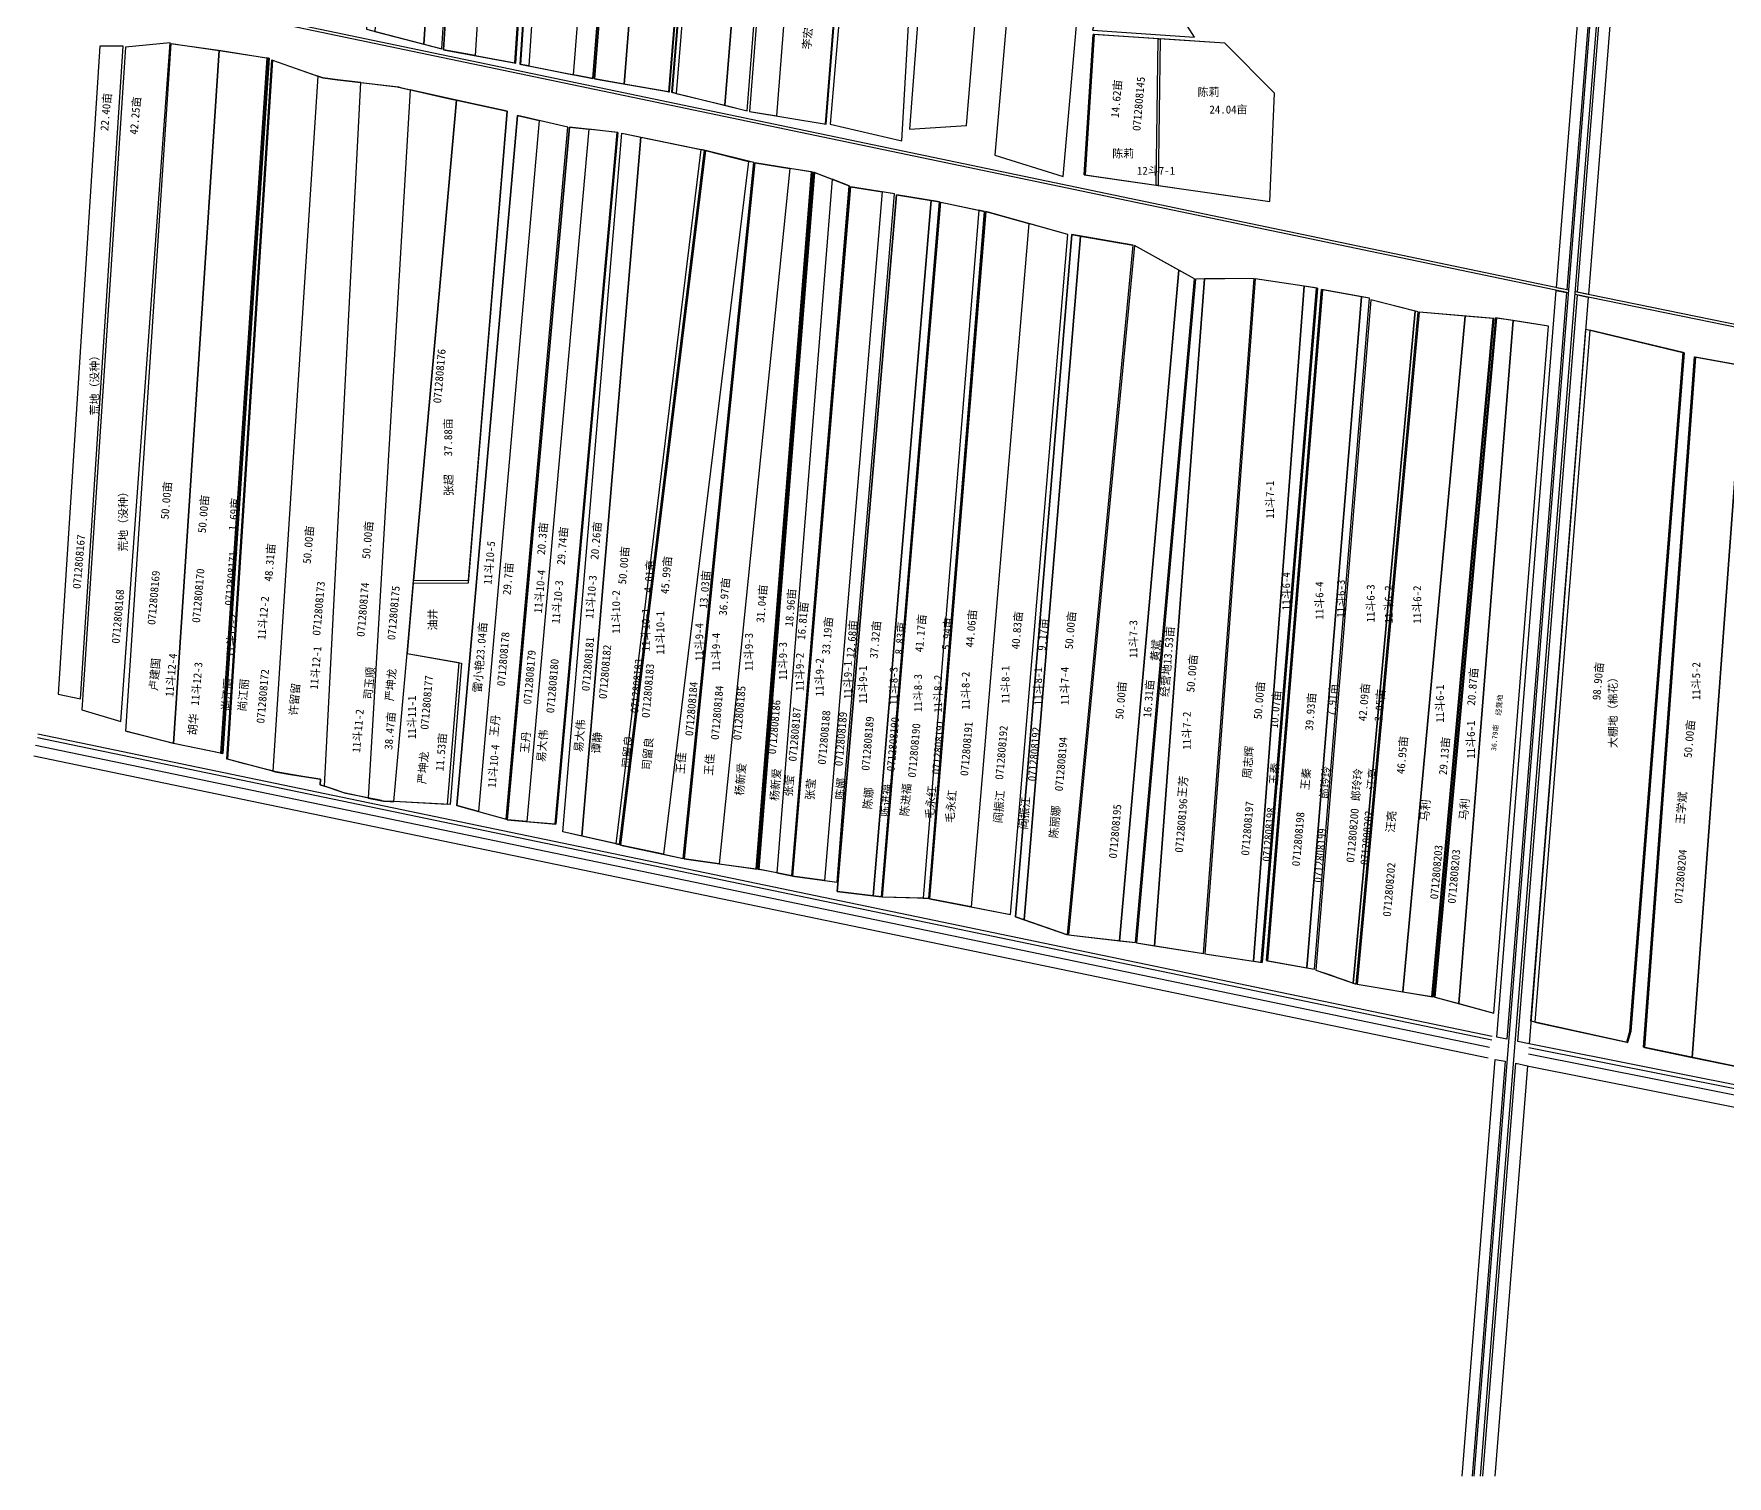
# Model space of a CAD drawing. Extents: x 547558 to 552558, y 4981250 to 4986250.
# Drawn here: x 548118 to 549811, y 4981250 to 4982692 of the extents above; entities that cross this region are included whole.
import ezdxf
from ezdxf.enums import TextEntityAlignment as Align

# ---------------------------------------------------------------- set-up
doc = ezdxf.new("R2010")
doc.units = 0
doc.header["$LTSCALE"] = 10
for name, color, linetype in [('2021新职工', 7, 'CONTINUOUS'), ('2022年', 7, 'CONTINUOUS'), ('出地桩3', 2, 'CONTINUOUS'), ('地号10', 7, 'CONTINUOUS'), ('地籍号6', 7, 'CONTINUOUS'), ('测地框2', 7, 'CONTINUOUS'), ('经营地4', 5, 'CONTINUOUS'), ('经营地面积5', 5, 'CONTINUOUS'), ('路林渠7', 7, 'CONTINUOUS'), ('身份地', 1, 'CONTINUOUS'), ('身份地1', 1, 'CONTINUOUS'), ('身份地权利人8', 7, 'CONTINUOUS'), ('身份的面积9', 1, 'CONTINUOUS')]:
    doc.layers.add(name, color=color, linetype=linetype)
doc.styles.add('宋体', font='')
doc.styles.get('宋体').set_extended_font_data('SimSun')

msp = doc.modelspace()

# ---------------------------------------------------------------- linework, layer by layer
at = {"layer": '2021新职工', "color": 1, "linetype": 'Continuous', "flags": 128}
for points in [[(548700, 4981882), (548666.3, 4981889.7), (548725, 4982588.4), (548785, 4982576)], [(548837.9, 4982562.9), (548832.8, 4982564.1), (548747.9, 4981871.6), (548767.3, 4981867.5)], [(548803.5, 4981862.1), (548768.5, 4981867), (548839, 4982562.6), (548873.9, 4982557.1)], [(549390.7, 4981758.1), (549398.5, 4981756.7), (549453.3, 4982427.4), (549445.5, 4982428.8)]]:
    msp.add_lwpolyline(points, close=True, dxfattribs=at)
at = {"layer": '2021新职工', "color": 1, "linetype": 'Continuous', "elevation": 288, "flags": 128}
msp.add_lwpolyline([(549399.7, 4981755.9), (549414.1, 4981751), (549422.2, 4981748.1), (549429, 4981745.8), (549437.1, 4981742.9), (549499, 4982414.5), (549454.9, 4982425.8)], close=True, dxfattribs=at)
at = {"layer": '2022年', "color": 4, "linetype": 'Continuous', "flags": 128}
for points in [[(548884.5, 4983288.7), (548864.2, 4983293.1), (548809, 4982620.3), (548831.4, 4982614.8)], [(548913.7, 4983283.4), (548886.4, 4983288.2), (548833.6, 4982614), (548861, 4982609.6)], [(549015.4, 4983093.7), (548957.7, 4983107.1), (548914.5, 4982601.2), (548986.1, 4982584.6)], [(549090.2, 4983076.3), (549031.4, 4983090), (548993.8, 4982596.3), (549050.6, 4982599.9)], [(549278.5, 4982446.8), (549262.9, 4982455.5), (549203.5, 4981785.2), (549219.6, 4981783.4)], [(549338.2, 4982447.2), (549288.4, 4982446.6), (549238.5, 4981780.1), (549287.6, 4981772.3)]]:
    msp.add_lwpolyline(points, close=True, dxfattribs=at)
for points, elevation in [([(548498, 4982145.2), (548552.8, 4982145.4), (548591.4, 4982614.5), (548540.7, 4982625.2)], 286.9), ([(548562.9, 4981914.3), (548541.2, 4981920.3), (548601.8, 4982610), (548623.6, 4982605)], 287.2)]:
    msp.add_lwpolyline(points, close=True, dxfattribs=dict(at, elevation=elevation))
at = {"layer": '2022年', "color": 1, "linetype": 'Continuous', "flags": 128}
msp.add_lwpolyline([(549262.9, 4982455.5), (549218.5, 4982480.2), (549152.7, 4981790.9), (549203.5, 4981785.2)], close=True, dxfattribs=at)
at = {"layer": '出地桩3', "color": 2, "linetype": 'Continuous'}
for p, q in [((548353, 4982667.3, 287.1), (548306.7, 4981972.4, 287.1)), ((548353.5, 4982667.2, 287.1), (548307.2, 4981972.3, 287.1)), ((548311.4, 4981966.5, 286.9), (548356.4, 4982665.5, 286.9)), ((548701.5, 4982593.1, 287.5), (548639.5, 4981901.9, 287.5)), ((548702, 4982593.1, 287.5), (548640, 4981901.8, 287.5)), ((549714.6, 4981694.5, 287.6), (549768.1, 4982372.9, 287.6)), ((549778.3, 4982368.8, 287.7), (549727.3, 4981678.7, 287.7))]:
    msp.add_line(p, q, dxfattribs=at)
at = {"layer": '出地桩3', "color": 2, "linetype": 'Continuous', "flags": 128}
for points in [[(548645.4, 4983334.4), (548644.4, 4983334.6), (548599.1, 4982662.6), (548600.1, 4982662.4)], [(548650.4, 4983333.9), (548649.4, 4983334.1), (548604.3, 4982661.3), (548605.3, 4982661.1)], [(548808.5, 4983305), (548807.5, 4983305.2), (548752.8, 4982633.8), (548753.8, 4982633.6)], [(548811.6, 4983304.5), (548810.6, 4983304.7), (548755.6, 4982633.3), (548756.6, 4982633)], [(548963.9, 4983274.5), (548962.9, 4983274.7), (548909.5, 4982601.7), (548910.5, 4982601.5)], [(548896.8, 4982553.4), (548895.8, 4982553.6), (548840.3, 4981856.9), (548841.3, 4981856.8)], [(548898.9, 4982553), (548897.9, 4982553.3), (548842.3, 4981856.6), (548843.3, 4981856.4)], [(549401.4, 4982437.4), (549400.4, 4982437.5), (549345, 4981763.6), (549346, 4981763.4)], [(549406.5, 4982435.8), (549405.5, 4982436), (549350.5, 4981765.3), (549351.5, 4981765.1)], [(549578, 4982407), (549577, 4982407), (549515.7, 4981729.4), (549516.7, 4981729.2)], [(549580.5, 4982407.6), (549579.5, 4982407.8), (549517.9, 4981729), (549518.8, 4981728.8)]]:
    msp.add_lwpolyline(points, close=True, dxfattribs=at)
for points, elevation in [([(549168.1, 4982550.7), (549177.2, 4982691)], 287), ([(549169.1, 4982550.6), (549178.2, 4982691)], 287), ([(549401.4, 4982437.4), (549346, 4981763.4)], 287.2), ([(549350.5, 4981765.3), (549405.5, 4982436)], 287.6)]:
    msp.add_lwpolyline(points, dxfattribs=dict(at, elevation=elevation))
for points, elevation in [([(549168.1, 4982550.7), (549169.1, 4982550.6), (549178.2, 4982691), (549177.2, 4982691)], 287), ([(549242.3, 4982686.8), (549244.3, 4982686.7), (549242.3, 4982540), (549240.3, 4982540.3)], 287), ([(548311.9, 4981966.5), (548311.4, 4981966.5), (548356.4, 4982665.5), (548356.9, 4982665.3)], 286.9), ([(548640, 4981901.8), (548639.5, 4981901.9), (548701.5, 4982593.1), (548702, 4982593.1)], 287.5), ([(549768.1, 4982372.9), (549767.1, 4982373.2), (549713.6, 4981694.7), (549710.5, 4981683.8), (549711.4, 4981683.6), (549714.6, 4981694.5)], 287.6), ([(549728.3, 4981678.5), (549727.3, 4981678.7), (549778.3, 4982368.8), (549779.3, 4982368.6)], 287.7)]:
    msp.add_lwpolyline(points, close=True, dxfattribs=dict(at, elevation=elevation))
at = {"layer": '测地框2', "linetype": 'Continuous', "flags": 128}
for points, elevation in [([(548569.1, 4983353.3), (548496, 4983365.3), (548451, 4982696.3), (548526.3, 4982676.6)], 286.2), ([(548645.4, 4983334.4), (548570.2, 4983352.9), (548527.8, 4982675.8), (548600.1, 4982662.4)], 286.2), ([(548730.6, 4983320.3), (548649.4, 4983334.1), (548604.3, 4982661.3), (548677, 4982646.9)], 286.1), ([(548808.5, 4983305), (548732.4, 4983319.9), (548678.7, 4982646.5), (548753.8, 4982633.6)], 286.2), ([(548884.5, 4983288.7), (548810.6, 4983304.7), (548755.6, 4982633.3), (548831.4, 4982614.8)], 286.2), ([(548963.9, 4983274.5), (548886.4, 4983288.2), (548833.6, 4982614), (548910.5, 4982601.5)], 286.2), ([(549176.6, 4982695.4), (549278.6, 4982688.2), (549228.7, 4982767), (549306.3, 4982877.6), (549233.3, 4982886.5)], 286.9), ([(549168.1, 4982550.7), (549353.9, 4982524), (549358.5, 4982632.4), (549309, 4982682.4), (549177.2, 4982691)], 287), ([(548207.7, 4982679.3), (548184.3, 4982679.4), (548142.6, 4982031.6), (548164.9, 4982027)], 286.9), ([(548254.6, 4982682.5), (548210, 4982678.3), (548166.5, 4982015.9), (548205.4, 4982004.2)], 286.9), ([(548652.1, 4982598.5), (548601.8, 4982610), (548541.2, 4981920.3), (548590.4, 4981906.6)], 287.2), ([(548702, 4982593.1), (548653.7, 4982598.4), (548591.6, 4981906.1), (548640, 4981901.8)], 287.5), ([(548703.8, 4981881.2), (548647.3, 4981894), (548706, 4982592.3), (548788.7, 4982575.2)], 287.6), ([(548837.9, 4982562.9), (548789.9, 4982574.9), (548704.9, 4981880.8), (548767.3, 4981867.5)], 287.2), ([(548896.8, 4982553.4), (548839, 4982562.6), (548768.5, 4981867), (548841.3, 4981856.8)], 287.2), ([(548875.9, 4981850.1), (548842.3, 4981856.6), (548897.9, 4982553.3), (548933.5, 4982539.8)], 287.8), ([(548978.8, 4982531.8), (548934.8, 4982538.7), (548876.7, 4981849.8), (548921.2, 4981843.8), (548929.9, 4981956.5)], 287), ([(549023.7, 4982523.7), (548980.5, 4982530.8), (548921.4, 4981834.4), (548965.6, 4981828.9)], 287), ([(549013.2, 4981827.4), (548966.6, 4981828.6), (549025, 4982523.4), (549068.7, 4982514.1)], 287.7), ([(549151.9, 4982491.2), (549070.1, 4982513.9), (549013.8, 4981827.1), (549094.5, 4981811.4)], 287.3), ([(549217.3, 4982480.4), (549155.9, 4982490.9), (549099.5, 4981809.1), (549151.6, 4981791)], 287.4), ([(549278.5, 4982446.8), (549218.5, 4982480.2), (549152.7, 4981790.9), (549219.6, 4981783.4)], 287.4), ([(549338.2, 4982447.2), (549279.4, 4982446.5), (549220.7, 4981783), (549287.6, 4981772.3)], 287.4), ([(549401.4, 4982437.4), (549339.2, 4982446.9), (549288.8, 4981772.1), (549346, 4981763.4)], 287.2), ([(549453.3, 4982427.4), (549405.5, 4982436), (549350.5, 4981765.3), (549398.5, 4981756.7)], 287.6), ([(549502, 4982413.7), (549454.9, 4982425.8), (549399.7, 4981755.9), (549440.1, 4981741.9)], 288), ([(549578, 4982407), (549503, 4982413.4), (549441.1, 4981741.7), (549516.7, 4981729.2)], 287.7), ([(549632.3, 4982399.3), (549579.5, 4982407.8), (549517.9, 4981729), (549577.6, 4981712.7)], 287.9), ([(549669.6, 4982396.3), (549768.1, 4982372.9), (549714.6, 4981694.5), (549711.4, 4981683.6), (549614.8, 4981704.7)], 287.6), ([(549778.3, 4982368.8), (549880.7, 4982350.1), (549829.5, 4981657.3), (549727.3, 4981678.7)], 287.7)]:
    msp.add_lwpolyline(points, close=True, dxfattribs=dict(at, elevation=elevation))
at = {"layer": '测地框2', "color": 7, "linetype": 'Continuous', "flags": 128}
for points, elevation in [([(548255.8, 4982682.1), (548257.4, 4982681.8), (548305.3, 4982675.1), (548353.1, 4982667.3), (548353.5, 4982667.2), (548307.2, 4981972.3), (548306.7, 4981972.4), (548259.5, 4981981.8), (548212.1, 4981994.1), (548210.4, 4981994.5)], 287.1), ([(548356.4, 4982665.5), (548356.9, 4982665.3), (548374, 4982659.3), (548407.3, 4982647.5), (548422, 4982645.8), (548433.6, 4982644.4), (548482.8, 4982638.5), (548485, 4982638), (548528.2, 4982628), (548537.1, 4982626), (548540.7, 4982625.2), (548591.4, 4982614.5), (548552.6, 4982142.4), (548497.7, 4982142.2), (548491.5, 4982072.4), (548546, 4982062.6), (548534.4, 4981921.2), (548478.3, 4981924.2), (548474.7, 4981924.4), (548468, 4981924.8), (548467.5, 4981924.8), (548466.3, 4981925.1), (548465.8, 4981925.2), (548433.7, 4981931.7), (548431.5, 4981932.2), (548430.3, 4981932.4), (548404.6, 4981941), (548405, 4981946.7), (548402.1, 4981946.9), (548387.1, 4981949.4), (548375.5, 4981951.3), (548360.6, 4981953.9), (548329.1, 4981962), (548311.9, 4981966.5), (548311.4, 4981966.5)], 286.9)]:
    msp.add_lwpolyline(points, close=True, dxfattribs=dict(at, elevation=elevation))
at = {"layer": '经营地4', "color": 5, "linetype": 'Continuous', "flags": 128}
for points in [[(549306.3, 4982877.6), (549233.3, 4982886.5), (549176.6, 4982695.4), (549278.6, 4982688.2), (549228.7, 4982767)], [(548207.7, 4982679.3), (548184.3, 4982679.4), (548142.6, 4982031.6), (548164.9, 4982027)], [(548254.6, 4982682.5), (548210, 4982678.3), (548166.5, 4982015.9), (548205.4, 4982004.2)], [(549288.4, 4982446.6), (549279.4, 4982446.5), (549220.7, 4981783), (549238.5, 4981780.1)], [(549542.6, 4981722.3), (549577.6, 4981712.7), (549632.3, 4982399.3), (549596.9, 4982405)], [(549767.1, 4982373.2), (549673.5, 4982395.4), (549618.7, 4981703.8), (549710.5, 4981683.8), (549713.6, 4981694.7)]]:
    msp.add_lwpolyline(points, close=True, dxfattribs=at)
at = {"layer": '路林渠7', "color": 5, "linetype": 'Continuous', "flags": 128}
for points, elevation in [([(549707.8, 4983128.8), (549557.7, 4981250)], 284.8), ([(549564.3, 4981250), (549715.3, 4983136.5)], 290.6)]:
    msp.add_lwpolyline(points, dxfattribs=dict(at, elevation=elevation))
at = {"layer": '路林渠7', "color": 3, "linetype": 'Continuous', "flags": 128}
for points, elevation in [([(549694.6, 4983119.9), (549705.2, 4983119.2), (549650.6, 4982435.7), (549640.3, 4982437.8)], 290.8), ([(549716.1, 4983116.3), (549726.5, 4983115.5), (549672.3, 4982431.2), (549661.5, 4982433.4)], 290.7), ([(549640.1, 4982435.2), (549650.4, 4982433), (549590.8, 4981686.7), (549580.8, 4981688.7)], 289.5), ([(549661.3, 4982430.8), (549672.1, 4982428.5), (549613, 4981682.1), (549601.6, 4981684.6)], 289.5), ([(549618.7, 4981703.8), (549614.8, 4981704.7), (549669.6, 4982396.3), (549673.5, 4982395.4)], 289.5)]:
    msp.add_lwpolyline(points, close=True, dxfattribs=dict(at, elevation=elevation))
at = {"layer": '路林渠7', "color": 4, "linetype": 'Continuous', "flags": 128}
for points, elevation in [([(549652.4, 4982435.3), (548208.3, 4982737.3)], 289.3), ([(549652.2, 4982432.6), (548208.1, 4982734.6)], 289.5), ([(552213.1, 4981911.6), (549659.1, 4982433.9)], 289.3), ([(552212.9, 4981908.9), (549658.9, 4982431.2)], 289.5), ([(549575.9, 4981689.6), (548122.3, 4981991.6)], 289.6), ([(549573.4, 4981678.4), (548119.9, 4981980.4)], 288.8), ([(549575.6, 4981685.9), (548122, 4981987.9)], 289), ([(549572, 4981667.7), (548118.4, 4981969.7)], 288.4), ([(549612.2, 4981672.2), (551734, 4981250)], 289.4), ([(549612.7, 4981678.3), (551765.2, 4981250)], 289.5), ([(550829.2, 4981439.5), (549613, 4981682.1)], 290.6), ([(549611.1, 4981660.2), (551672.7, 4981250)], 288.8)]:
    msp.add_lwpolyline(points, dxfattribs=dict(at, elevation=elevation))
at = {"layer": '路林渠7', "color": 3, "linetype": 'Continuous', "flags": 128}
for points, elevation in [([(549545.9, 4981250), (549579, 4981666.5), (549589.1, 4981664.9), (549556, 4981250)], 290.8), ([(549566.8, 4981250), (549599.8, 4981662.7), (549611.3, 4981660.2), (549578.8, 4981250)], 290.7)]:
    msp.add_lwpolyline(points, dxfattribs=dict(at, elevation=elevation))
at = {"layer": '身份地', "color": 1, "linetype": 'Continuous', "flags": 128}
for points in [[(548711.4, 4983323.5), (548730.6, 4983320.3), (548677, 4982646.9), (548657.8, 4982650.7)], [(548708.3, 4982641.4), (548678.7, 4982646.5), (548732.4, 4983319.9), (548762, 4983314.1)], [(549119.8, 4983042.4), (549078.8, 4982570.2), (549147.1, 4982549.2), (549189, 4983021.1)]]:
    msp.add_lwpolyline(points, close=True, dxfattribs=at)
at = {"layer": '身份地', "color": 1, "linetype": 'Continuous', "elevation": 287.1, "flags": 128}
msp.add_lwpolyline([(548257.9, 4981982.2), (548303.6, 4982674.9), (548351.4, 4982667.5), (548305.1, 4981972.7)], close=True, dxfattribs=at)
at = {"layer": '身份地1', "color": 1, "linetype": 'Continuous', "flags": 128}
for points in [[(548553.5, 4983355.8), (548504.7, 4983363.9), (548459.2, 4982694.1), (548508.2, 4982681.3)], [(548569.1, 4983353.3), (548553.5, 4983355.8), (548508.2, 4982681.3), (548526.3, 4982676.6)], [(548559.6, 4982669.9), (548527.8, 4982675.8), (548570.2, 4983352.9), (548602, 4983345.1)], [(548644.4, 4983334.6), (548602, 4983345.1), (548559.6, 4982669.9), (548599.1, 4982662.6)], [(548650.4, 4983333.9), (548658.3, 4983332.6), (548613.2, 4982659.5), (548605.3, 4982661.1)], [(548711.4, 4983323.5), (548658.3, 4983332.6), (548613.2, 4982659.5), (548657.8, 4982650.7)], [(548752.8, 4982633.8), (548708.3, 4982641.4), (548762, 4983314.1), (548807.5, 4983305.2)], [(548760.4, 4982632.1), (548756.6, 4982633), (548811.6, 4983304.5), (548815.5, 4983303.7)], [(548864.2, 4983293.1), (548815.5, 4983303.7), (548760.4, 4982632.1), (548809, 4982620.3)], [(549242.3, 4982686.8), (549178.2, 4982691), (549169.1, 4982550.6), (549240.3, 4982540.3)], [(548666.3, 4981889.7), (548647.3, 4981894), (548706, 4982592.3), (548725, 4982588.4)], [(548788.7, 4982575.2), (548785, 4982576), (548700, 4981882), (548703.8, 4981881.2)], [(548747.9, 4981871.6), (548704.9, 4981880.8), (548789.9, 4982574.9), (548832.8, 4982564.1)], [(548895.8, 4982553.6), (548873.9, 4982557.1), (548803.5, 4981862.1), (548840.3, 4981856.9)], [(548861.2, 4981852.9), (548843.3, 4981856.4), (548898.9, 4982553), (548916.5, 4982546.3)], [(548933.5, 4982539.8), (548916.5, 4982546.3), (548861.2, 4981852.9), (548875.9, 4981850.1)], [(548908.7, 4981845.5), (548876.7, 4981849.8), (548934.8, 4982538.7), (548966.3, 4982533.8)], [(548978.8, 4982531.8), (548966.3, 4982533.8), (548908.7, 4981845.5), (548921.2, 4981843.8), (548929.9, 4981956.5)], [(548957.2, 4981829.9), (548921.4, 4981834.4), (548980.5, 4982530.8), (549015.3, 4982525.1)], [(549015.3, 4982525.1), (549023.7, 4982523.7), (548965.6, 4981828.9), (548957.2, 4981829.9)], [(549007.3, 4981827.6), (548966.6, 4981828.6), (549025, 4982523.4), (549063, 4982515.3)], [(549068.7, 4982514.1), (549063, 4982515.3), (549007.3, 4981827.6), (549013, 4981827.4)], [(549055.2, 4981819.1), (549013.8, 4981827.1), (549070.1, 4982513.9), (549112.9, 4982502)], [(549151.9, 4982491.2), (549112.9, 4982502), (549055.2, 4981819.1), (549094.5, 4981811.4)], [(549155.9, 4982490.9), (549164.7, 4982489.4), (549108.2, 4981806), (549099.5, 4981809.1)], [(549164.7, 4982489.4), (549216.9, 4982480.5), (549151.1, 4981791.2), (549108.2, 4981806)], [(549388.1, 4982439.4), (549339.2, 4982446.9), (549288.8, 4981772.1), (549337.6, 4981764.7)], [(549337.6, 4981764.7), (549345, 4981763.6), (549400.4, 4982437.5), (549388.1, 4982439.4)], [(549445.5, 4982428.8), (549406.5, 4982435.8), (549351.5, 4981765.1), (549390.7, 4981758.1)], [(549549.1, 4982409.4), (549503, 4982413.4), (549441.1, 4981741.7), (549486.8, 4981734.1)], [(549486.8, 4981734.1), (549515.7, 4981729.4), (549577, 4982407), (549549.1, 4982409.4)], [(549596.9, 4982405), (549580.5, 4982407.6), (549518.8, 4981728.8), (549542.6, 4981722.3)], [(549826.9, 4982359.9), (549779.3, 4982368.6), (549728.3, 4981678.5), (549775.8, 4981668.6)], [(549775.8, 4981668.6), (549823.3, 4981658.7), (549874.5, 4982351.2), (549826.9, 4982359.9)]]:
    msp.add_lwpolyline(points, close=True, dxfattribs=at)
for points, elevation in [([(549358.5, 4982632.4), (549309, 4982682.4), (549244.3, 4982686.7), (549242.3, 4982540), (549353.9, 4982524)], 287), ([(548257.9, 4981982.2), (548210.4, 4981994.5), (548255.8, 4982682.1), (548303.6, 4982674.9)], 287.1), ([(548257.9, 4981982.2), (548210.4, 4981994.5), (548255.8, 4982682.1), (548303.6, 4982674.9)], 287.1), ([(548305.1, 4981972.7), (548306.7, 4981972.4), (548353.1, 4982667.3), (548351.4, 4982667.5)], 287.1), ([(548356.9, 4982665.3), (548402.1, 4982649.4), (548357.4, 4981954.7), (548311.9, 4981966.5)], 286.9), ([(548357.4, 4981954.7), (548361.3, 4981953.7), (548374.9, 4981951.4), (548394.3, 4981948.2), (548405, 4981946.7), (548404.6, 4981941), (548408.8, 4981939.6), (548445.2, 4982643), (548422, 4982645.8), (548414.6, 4982646.6), (548407.3, 4982647.5), (548402.1, 4982649.4)], 286.9), ([(548445.2, 4982643), (548481.5, 4982638.6), (548483, 4982638.4), (548485.8, 4982637.8), (548494.6, 4982635.8), (548452.7, 4981927.8), (548436.4, 4981931.2), (548430.8, 4981932.3), (548427.3, 4981933.4), (548420.8, 4981935.6), (548408.8, 4981939.6)], 286.9), ([(548452.7, 4981927.8), (548466.3, 4981925.1), (548468, 4981924.8), (548474.7, 4981924.4), (548478.3, 4981924.2), (548491.5, 4982072.4), (548498, 4982145.2), (548540.7, 4982625.2), (548494.6, 4982635.8)], 286.9), ([(548652.1, 4982598.5), (548623.6, 4982605), (548562.9, 4981914.3), (548590.4, 4981906.6)], 287.2), ([(548611, 4981904.4), (548591.6, 4981906.1), (548653.7, 4982598.4), (548673, 4982596.3)], 287.5), ([(548701.5, 4982593.1), (548673, 4982596.3), (548611, 4981904.4), (548639.5, 4981901.9)], 287.5), ([(549437.1, 4981742.9), (549440.1, 4981741.9), (549502, 4982413.7), (549499, 4982414.5)], 288), ([(548491.5, 4982072.4), (548546, 4982062.6), (548534.4, 4981921.2), (548478.3, 4981924.2)], 286.9), ([(548491.5, 4982072.4), (548543.3, 4982063.1), (548531.6, 4981921.3), (548478.3, 4981924.2)], 286.9)]:
    msp.add_lwpolyline(points, close=True, dxfattribs=dict(at, elevation=elevation))

# ---------------------------------------------------------------- texts
at = {"layer": '2021新职工', "color": 1, "linetype": 'Continuous', "style": '宋体'}
for s, p in [('50.00亩', (548710.3, 4982141)), ('13.03亩', (548791.3, 4982117)), ('36.97亩', (548810.9, 4982109.8))]:
    msp.add_text(s, height=8, rotation=85, dxfattribs=at).set_placement(p)
for s, p in [('42.09亩', (549447.6, 4982023.7)), ('7.91亩', (549416.1, 4982025.9)), ('谭静', (548680.8, 4981983.1)), ('王佳', (548765, 4981962.8)), ('王佳', (548793.3, 4981961.3)), ('郎玲玲', (549409, 4981943.3)), ('郎玲玲', (549440.6, 4981941))]:
    msp.add_text(s, height=8, rotation=85, dxfattribs=at).set_placement(p, align=Align.MIDDLE)
at = {"layer": '2022年', "color": 4, "linetype": 'Continuous', "style": '宋体'}
for s, rotation, p in [('37.88亩', 90, (548532.2, 4982288.3)), ('张超', 90, (548532.9, 4982240.5)), ('雷小艳23.04亩', 85, (548564.2, 4982068.5))]:
    msp.add_text(s, height=8, rotation=rotation, dxfattribs=at).set_placement(p, align=Align.MIDDLE)
for s, p in [('黄斌', (549242.8, 4982064.2)), ('50.00亩', (549278.3, 4982033.1)), ('16.31亩', (549235, 4982007.9))]:
    msp.add_text(s, height=8, rotation=85, dxfattribs=at).set_placement(p)
at = {"layer": '地号10', "color": 1, "linetype": 'Continuous', "style": '宋体'}
for s, p in [(' 陈莉', (549289.8, 4982633.7)), (' 陈莉', (549204.5, 4982572.3)), ('12斗7-1', (549240, 4982555))]:
    msp.add_text(s, height=8, dxfattribs=at).set_placement(p, align=Align.MIDDLE)
for s, p in [('荒地（没种）', (548178.9, 4982343, 286.9)), ('荒地（没种）', (548207.5, 4982206.8)), ('  11斗7-1', (549353.7, 4982220.5)), ('11斗6-4  ', (549369.8, 4982140, 287.6)), ('11斗6-4  ', (549403.1, 4982130.6, 287.6)), (' 11斗6-3', (549424.6, 4982124.3)), ('11斗10-2', (548700.1, 4982113.8)), (' 11斗6-3', (549454.3, 4982119.6)), ('11斗6-2 ', (549472.3, 4982124.1)), ('11斗6-2 ', (549500.8, 4982123.9)), ('油井', (548517, 4982106.2)), ('11斗10-1', (548729.7, 4982096.1)), ('11斗10-1 ', (548744.2, 4982095.7)), ('11斗9-4', (548783.2, 4982083.7)), (' 11斗7-3', (549217.1, 4982083.9)), ('11斗9-4', (548800, 4982073.8)), ('11斗9-3', (548832.8, 4982073.8)), ('11斗9-3', (548866.8, 4982064.7)), ('11斗9-2 ', (548883.7, 4982056.6)), ('11斗9-2 ', (548903.5, 4982051.3)), ('11斗9-1 ', (548931.7, 4982048.5)), ('11斗9-1 ', (548946.8, 4982043.9)), ('11斗8-1 ', (549089.3, 4982043.8)), ('  11斗5-2', (549779.7, 4982039.2)), ('11斗8-3 ', (548977.5, 4982042.5)), ('11斗8-3 ', (549001.9, 4982035.5)), ('11斗8-2 ', (549021.9, 4982034.7)), ('11斗8-2 ', (549049.5, 4982037.7)), ('11斗8-1 ', (549121.9, 4982042.3)), ('11斗7-4 ', (549148.6, 4982042.6)), ('大棚地（棉花）', (549696.5, 4982015.9)), ('11斗11-1', (548496, 4982008.5)), ('11斗6-1 ', (549523.6, 4982024.9)), ('  11斗7-2', (549270.5, 4981989.7)), ('11斗6-1 ', (549554.5, 4981988.9))]:
    msp.add_text(s, height=8, rotation=90, dxfattribs=at).set_placement(p, align=Align.MIDDLE)
at = {"layer": '地籍号6', "color": 1, "linetype": 'Continuous', "style": '宋体'}
for s, p in [('0712808145', (549222.8, 4982621.7)), ('0712808176', (548523.8, 4982349.5, 286.9)), ('0712808167', (548163.5, 4982164)), ('0712808171', (548315.5, 4982147.2)), ('0712808169', (548238.2, 4982128)), ('0712808170', (548282.8, 4982130.1)), ('0712808173', (548403.1, 4982117.3)), ('0712808168', (548202.5, 4982109.3)), ('0712808174', (548447.3, 4982116.1, 286.9)), ('0712808175', (548478, 4982112.8)), ('0712808178', (548587.6, 4982066.7, 287.2)), ('0712808181', (548672.2, 4982061.8)), ('0712808182', (548689.3, 4982053.9)), ('0712808179', (548613.9, 4982048.5)), ('0712808180', (548636.8, 4982039.8)), ('0712808183', (548720.9, 4982039.8)), ('0712808183', (548732.2, 4982035)), ('0712808172', (548347.2, 4982029.5, -286.7)), ('0712808177', (548511.1, 4982023.3)), ('0712808184', (548775.7, 4982016.9)), ('0712808184', (548801.4, 4982013.1)), ('0712808185', (548823.6, 4982012.8)), ('0712808186', (548858.5, 4981998.8)), ('0712808187', (548879, 4981991.5)), ('0712808188', (548908.3, 4981988.3)), ('0712808189', (548925.1, 4981986.8)), ('0712808189', (548951.9, 4981982.3)), ('0712808190', (548977.1, 4981981.6)), ('0712808190', (548998.3, 4981975.4)), ('0712808191', (549022.4, 4981978.6)), ('0712808191', (549050.6, 4981977)), ('0712808192', (549085.6, 4981973.2)), ('0712808192', (549118.2, 4981971.7)), ('0712808194', (549145.2, 4981961.7)), ('0712808196', (549265.2, 4981900.3)), ('0712808197', (549331.4, 4981897.4)), ('0712808195', (549199.2, 4981894.5)), ('0712808198', (549352.6, 4981891.3)), ('0712808198', (549382.2, 4981886.7)), ('0712808200', (549436.5, 4981890.4)), ('0712808202', (549450.5, 4981888)), ('0712808199', (549404, 4981870.4)), ('0712808203', (549520.3, 4981853.7)), ('0712808203', (549537.9, 4981849.4)), ('0712808204', (549764.3, 4981849.3)), ('0712808202', (549473.1, 4981836.3))]:
    msp.add_text(s, height=8, rotation=85, dxfattribs=at).set_placement(p, align=Align.MIDDLE)
at = {"layer": '经营地4', "color": 5, "linetype": 'Continuous', "style": '宋体'}
msp.add_text('经营地13.53亩', height=8, rotation=85, dxfattribs=at).set_placement((549252.3, 4982028.6))
at = {"layer": '经营地面积5', "color": 5, "linetype": 'Continuous', "style": '宋体'}
for s, p in [('22.40亩', (548192.7, 4982594.3)), ('42.25亩', (548222.1, 4982590.6)), ('50.00亩', (549207.2, 4982006.1)), ('王芳', (549269.9, 4981927.9))]:
    msp.add_text(s, height=8, rotation=85, dxfattribs=at).set_placement(p)
for s, height, p in [('98.90亩', 8, (549681.5, 4982044.7)), ('经营地', 5, (549583, 4982020.8, 287.7)), ('36.79亩', 5, (549578.4, 4981988.1, 287.7))]:
    msp.add_text(s, height=height, rotation=85, dxfattribs=at).set_placement(p, align=Align.MIDDLE)
at = {"layer": '身份地', "color": 1, "linetype": 'Continuous', "style": '宋体'}
for s, p in [('50.00亩', (548287.6, 4982211.7)), ('11斗10-5', (548573.5, 4982162.9)), ('胡华', (548277.4, 4982001.6))]:
    msp.add_text(s, height=8, rotation=85, dxfattribs=at).set_placement(p, align=Align.MIDDLE)
at = {"layer": '身份地权利人8', "color": 1, "linetype": 'Continuous', "style": '宋体'}
for s, p in [('李宏花', (548891.8, 4982692.5)), ('11斗10-4', (548623.8, 4982134.3)), ('11斗10-3', (548641.5, 4982123.8)), ('11斗10-3', (548675.1, 4982128.9)), ('11斗12-2', (548347.4, 4982107.8)), ('11斗12-2', (548315.9, 4982090.4, 286.9)), ('11斗12-1', (548399.8, 4982058)), ('卢建国', (548239, 4982051.3)), ('11斗12-4', (548255.4, 4982050.7)), ('11斗12-3', (548280.9, 4982042)), ('尚江丽', (548311.1, 4982031.2, 286.9)), ('尚江丽', (548327.4, 4982030.6)), ('司玉顺', (548453.6, 4982042.5)), ('严坤龙', (548474.9, 4982041)), ('许留留', (548378.8, 4982026.4)), ('11斗11-2', (548442.1, 4981994.9)), ('王丹', (548579.2, 4982000.2)), ('王丹', (548609.9, 4981983.6)), ('易大伟', (548626.4, 4981980)), ('易大伟', (548663.7, 4981990.1)), ('11斗10-4', (548577.6, 4981959.7)), ('司留良', (548711.6, 4981973.8)), ('司留良', (548731.7, 4981972.1)), ('周志辉', (549331.9, 4981963.6)), ('严坤龙', (548507.4, 4981958.1)), ('杨新爱', (548824.6, 4981946.6)), ('王秦', (549358.1, 4981952)), ('杨新爱', (548859.5, 4981941.3)), ('张莹', (548872.9, 4981940.2)), ('张莹', (548894.5, 4981936.6)), ('陈娜', (548924.5, 4981937)), ('陈进福', (548969.7, 4981925.5)), ('陈进福', (548989.5, 4981926)), ('王秦', (549389.5, 4981946.9)), ('汪亮', (549455.8, 4981946.8)), ('陈娜', (548952.1, 4981927.6)), ('毛永红', (549014.6, 4981923.5, 287.3)), ('毛永红', (549034.9, 4981919.4, 287.3)), ('阎振江', (549083, 4981919.1)), ('阎振江', (549108.5, 4981912.9)), ('马利', (549508.8, 4981915.5)), ('马利', (549547.8, 4981916.6)), ('王学斌', (549764.9, 4981917.9)), ('陈丽娜', (549138.6, 4981904)), ('汪亮', (549474.7, 4981904.2))]:
    msp.add_text(s, height=8, rotation=85, dxfattribs=at).set_placement(p, align=Align.MIDDLE)
at = {"layer": '身份的面积9', "color": 1, "linetype": 'Continuous', "style": '宋体'}
for s, p in [('14.62亩', (549200.2, 4982626.8)), ('50.00亩', (548250.4, 4982225.3)), ('1.69亩', (548318.1, 4982211.4, 287.1)), ('50.00亩', (548392.5, 4982181, 287.1)), ('50.00亩', (548451.7, 4982185.8, 287.1)), ('48.31亩', (548353.9, 4982163.3, 287.1)), ('50.00亩', (549342.9, 4982025.5)), ('20.87亩', (549556.2, 4982039.3)), ('10.07亩', (549359.1, 4982016.6)), ('39.93亩', (549394.2, 4982014.2)), ('3.05亩', (549463.4, 4982020.5)), ('38.47亩', (548474, 4981995.1)), ('11.53亩', (548525.2, 4981973.9)), ('50.00亩', (549772.8, 4981987)), ('46.95亩', (549485.8, 4981970.8)), ('29.13亩', (549528, 4981969.8))]:
    msp.add_text(s, height=8, rotation=85, dxfattribs=at).set_placement(p, align=Align.MIDDLE)
msp.add_text('24.04亩', height=8, dxfattribs=at).set_placement((549293.4, 4982612))
for s, p in [('20.3亩', (548629.2, 4982170.6)), ('29.74亩', (548649, 4982160.6)), ('20.26亩', (548682.6, 4982165.7)), ('29.7亩', (548594.9, 4982130.4)), ('4.01亩', (548736, 4982132.9)), ('45.99亩', (548752.8, 4982131.4)), ('31.04亩', (548848.3, 4982102.8)), ('18.96亩', (548877, 4982098.8)), ('16.81亩', (548889.2, 4982085.6)), ('41.17亩', (549007.1, 4982073.3)), ('44.06亩', (549057.6, 4982078)), ('40.83亩', (549103.4, 4982076.2)), ('50.00亩', (549156.7, 4982076.2)), ('33.19亩', (548913.8, 4982070.7)), ('12.68亩', (548938.3, 4982067.5)), ('37.32亩', (548961.7, 4982066.9)), ('8.83亩', (548987, 4982070.9, 287)), ('5.94亩', (549033.8, 4982075.5)), ('9.17亩', (549129.7, 4982074.6))]:
    msp.add_text(s, height=8, rotation=85, dxfattribs=at).set_placement(p)

doc.saveas('drawing.dxf')
